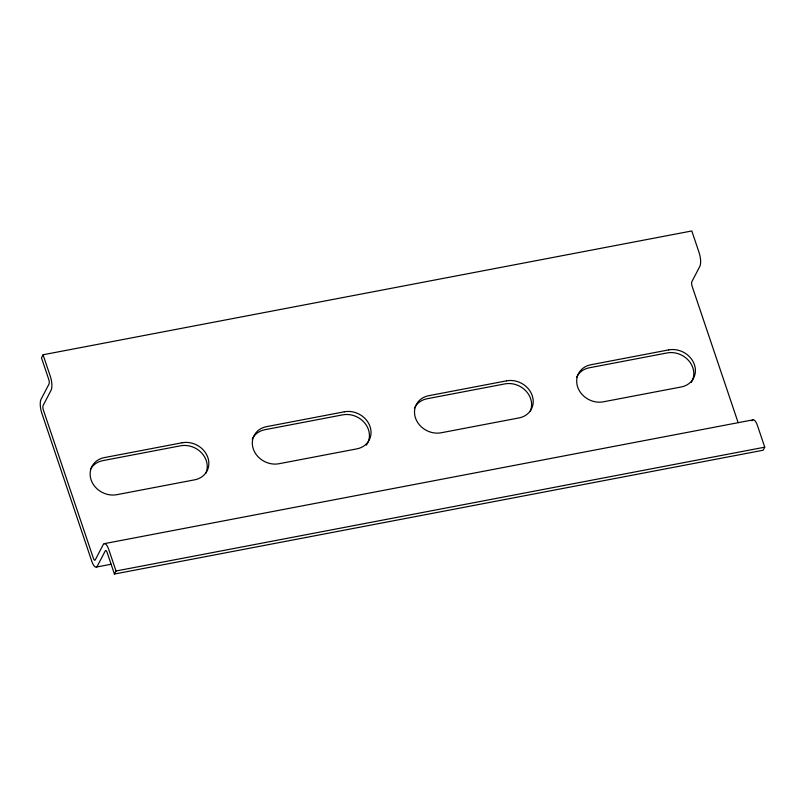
<?xml version="1.0" encoding="UTF-8"?>
<svg xmlns="http://www.w3.org/2000/svg" width="805" height="805" viewBox="0 0 805 805"><rect width="100%" height="100%" fill="white"/><g stroke="black" fill="none" stroke-linecap="round" stroke-linejoin="round"><path stroke-width="1.21" d="M738.145 422.645L692.119 286.248A3.502 1.157 79.2 0 1 691.877 281.639L699.827 266.415A10.495 3.472 79.2 0 0 699.092 252.579L691.797 230.965L43.057 354.774L41.468 357.823L48.763 379.447A3.502 1.157 79.2 0 1 49.014 384.055L41.055 399.27A10.495 3.472 79.2 0 0 41.79 413.106L91.82 561.367A10.495 3.472 79.2 0 0 97.335 566.076L105.294 550.851A3.502 1.157 79.2 0 1 107.125 552.421L114.421 574.035L763.16 450.226L764.75 447.178L757.455 425.553A10.495 3.472 79.2 0 0 751.94 420.854M114.421 574.035L116.011 570.997L108.715 549.372A10.495 3.472 79.2 0 0 103.201 544.673L95.252 559.898A3.502 1.157 79.2 0 1 93.41 558.328L43.379 410.067A3.502 1.157 79.2 0 1 43.138 405.448L51.097 390.234A10.495 3.472 79.2 0 0 50.353 376.398L43.057 354.774M104.207 543.667L752.947 419.858M96.328 567.072L111.13 564.245M116.011 570.997L764.75 447.178M252.227 439.168A20.99 18.294 27.6 0 1 264.905 429.709L342.749 414.847A20.99 18.294 27.6 0 1 365.158 423.551A20.99 18.294 27.6 0 1 366.305 445.185M576.601 377.263A20.99 18.294 27.6 0 1 589.27 367.794L667.124 352.942A20.99 18.294 27.6 0 1 689.15 361.173A20.99 18.294 27.6 0 1 691.274 382.405M414.414 408.216A20.99 18.294 27.6 0 1 427.083 398.747L504.936 383.894A20.99 18.294 27.6 0 1 526.188 391.23A20.99 18.294 27.6 0 1 530.113 411.496M90.522 469.174A20.99 18.294 27.6 0 1 102.718 460.661L180.572 445.799A20.99 18.294 27.6 0 1 201.814 453.135A20.99 18.294 27.6 0 1 205.748 473.4M182.161 442.76L104.308 457.612A20.99 18.294 27.6 0 0 91.106 479.861A20.99 18.294 27.6 0 0 116.816 494.683L194.669 479.82A20.99 18.294 27.6 0 0 207.871 457.572A20.99 18.294 27.6 0 0 182.161 442.76M344.339 411.798L266.495 426.66A20.99 18.294 27.6 0 0 253.283 448.908A20.99 18.294 27.6 0 0 279.003 463.73L356.846 448.868A20.99 18.294 27.6 0 0 370.059 426.62A20.99 18.294 27.6 0 0 344.339 411.798M506.526 380.846L428.683 395.708A20.99 18.294 27.6 0 0 415.471 417.956A20.99 18.294 27.6 0 0 441.19 432.768L519.034 417.916A20.99 18.294 27.6 0 0 532.246 395.668A20.99 18.294 27.6 0 0 506.526 380.846M668.713 349.893L590.86 364.756A20.99 18.294 27.6 0 0 577.658 387.004A20.99 18.294 27.6 0 0 603.368 401.816L681.221 386.964A20.99 18.294 27.6 0 0 694.423 364.715A20.99 18.294 27.6 0 0 668.713 349.893"/></g></svg>
